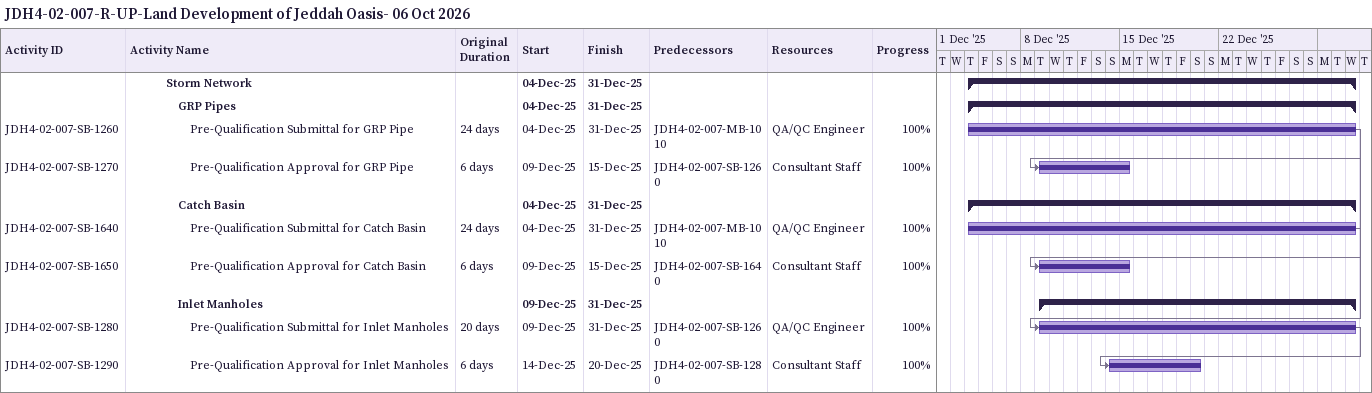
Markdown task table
JDH4-02-007-R-UP-Land Development of Jeddah Oasis- 06 Oct 2026

| ID | Level | Task | Original duration | Start | Finish | Predecessors | Resources | % complete |
|---|---|---|---|---|---|---|---|---|
|  | 4 | **Storm Network** |  | 2025-12-04 | 2025-12-31 |  |  |  |
|  | 5 | **GRP Pipes** |  | 2025-12-04 | 2025-12-31 |  |  |  |
| JDH4-02-007-SB-1260 | 6 | Pre-Qualification Submittal for GRP Pipe | 24d | 2025-12-04 | 2025-12-31 | JDH4-02-007-MB-1010 | QA/QC Engineer | 100 |
| JDH4-02-007-SB-1270 | 6 | Pre-Qualification Approval for GRP Pipe | 6d | 2025-12-09 | 2025-12-15 | JDH4-02-007-SB-1260 | Consultant Staff | 100 |
|  | 5 | **Catch Basin** |  | 2025-12-04 | 2025-12-31 |  |  |  |
| JDH4-02-007-SB-1640 | 6 | Pre-Qualification Submittal for Catch Basin | 24d | 2025-12-04 | 2025-12-31 | JDH4-02-007-MB-1010 | QA/QC Engineer | 100 |
| JDH4-02-007-SB-1650 | 6 | Pre-Qualification Approval for Catch Basin | 6d | 2025-12-09 | 2025-12-15 | JDH4-02-007-SB-1640 | Consultant Staff | 100 |
|  | 5 | **Inlet Manholes** |  | 2025-12-09 | 2025-12-31 |  |  |  |
| JDH4-02-007-SB-1280 | 6 | Pre-Qualification Submittal for Inlet Manholes | 20d | 2025-12-09 | 2025-12-31 | JDH4-02-007-SB-1260 | QA/QC Engineer | 100 |
| JDH4-02-007-SB-1290 | 6 | Pre-Qualification Approval for Inlet Manholes | 6d | 2025-12-14 | 2025-12-20 | JDH4-02-007-SB-1280 | Consultant Staff | 100 |
